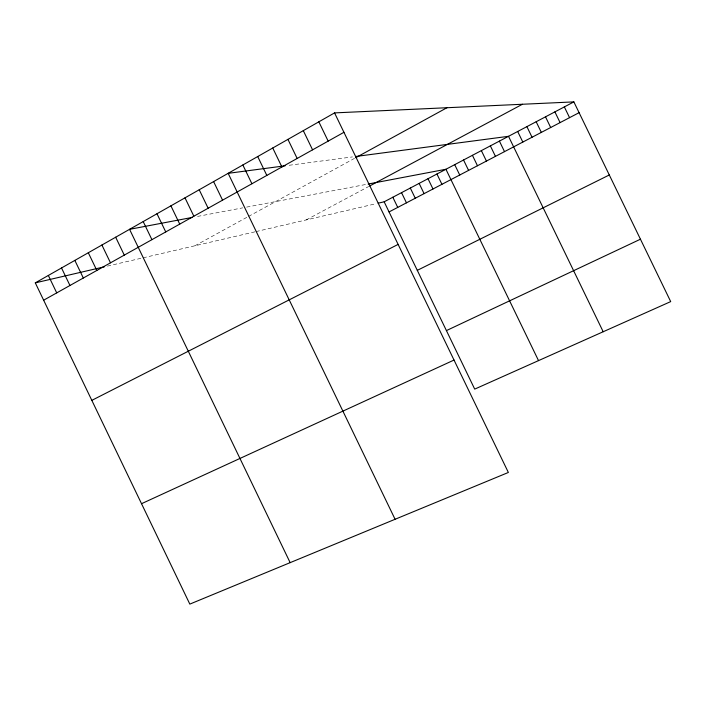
<?xml version="1.0" encoding="UTF-8"?>
<svg xmlns="http://www.w3.org/2000/svg" width="706" height="706" viewBox="0 0 706 706"><rect width="100%" height="100%" fill="white"/><g stroke="black" fill="none" stroke-linecap="round" stroke-linejoin="round"><path stroke-width="0.53" stroke-dasharray="3.53 2.65" d="M194.935 245.776L247.568 216.945M248.459 216.46L354.906 158.153M306.245 219.91L368.717 186.49M107.374 266.118L142.109 258.043M143.089 257.822L255.087 231.797M256.013 231.586L376.121 203.681M197.53 216.424L242.776 207.838M246.615 207.105L366.096 184.425M289.142 165.275L352.462 156.917"/><path stroke-width="1.06" d="M334.556 112.898L508.364 472.464L189.826 604.107L35.3 282.859L334.556 112.898L573.863 101.893L670.7 301.603L474.706 389.112L384.161 201.81L378.151 203.204M43.64 300.2L343.937 132.304M355.85 157.641L446.969 107.727M369.644 185.996L522.414 104.259M384.161 201.81L573.863 101.893M389.05 211.932L579.096 112.678M91.824 400.364L398.122 244.4M417.299 270.354L609.296 174.973M446.421 330.593L640.448 239.21M141.527 503.696L454.029 360.051M35.3 282.859L104.444 266.797M192.561 217.369L129.569 229.326L290.157 562.647M368.126 184.045L445.936 169.272L538.528 360.616M285.145 165.804L228.153 173.332L395.086 519.281M355.559 156.511L508.514 136.311L603.189 331.741M564.35 106.906L569.565 117.655M554.898 111.883L560.096 122.606M545.509 116.825L550.689 127.512M536.172 121.741L541.334 132.401M526.897 126.63L532.042 137.255M517.683 131.484L522.811 142.074M499.416 141.103L504.508 151.631M490.361 145.868L495.444 156.37M481.368 150.607L486.434 161.074M472.429 155.32L477.477 165.751M463.542 159.997L468.581 170.393M454.708 164.648L459.73 175.017M436.943 174.011L441.93 184.31M428.012 178.715L432.981 188.987M419.135 183.392L424.085 193.629M410.31 188.034L415.252 198.245M401.537 192.659L406.462 202.834M392.827 197.248L397.734 207.396M318.838 121.82L328.166 141.121M303.306 130.645L312.573 149.84M287.933 139.373L297.155 158.462M272.745 148.004L281.906 166.987M257.716 156.538L266.824 175.415M242.855 164.983L251.91 183.754M213.609 181.592L222.566 200.16M199.224 189.764L208.138 208.235M184.998 197.839L193.859 216.221M170.914 205.834L179.73 224.12M156.988 213.75L165.751 231.93M143.203 221.578L151.922 239.661M115.669 237.216L124.282 255.113M101.911 245.026L110.489 262.826M88.312 252.757L96.837 270.46M74.845 260.399L83.326 278.014M61.528 267.971L69.956 285.489M48.343 275.455L56.727 292.884"/></g></svg>
